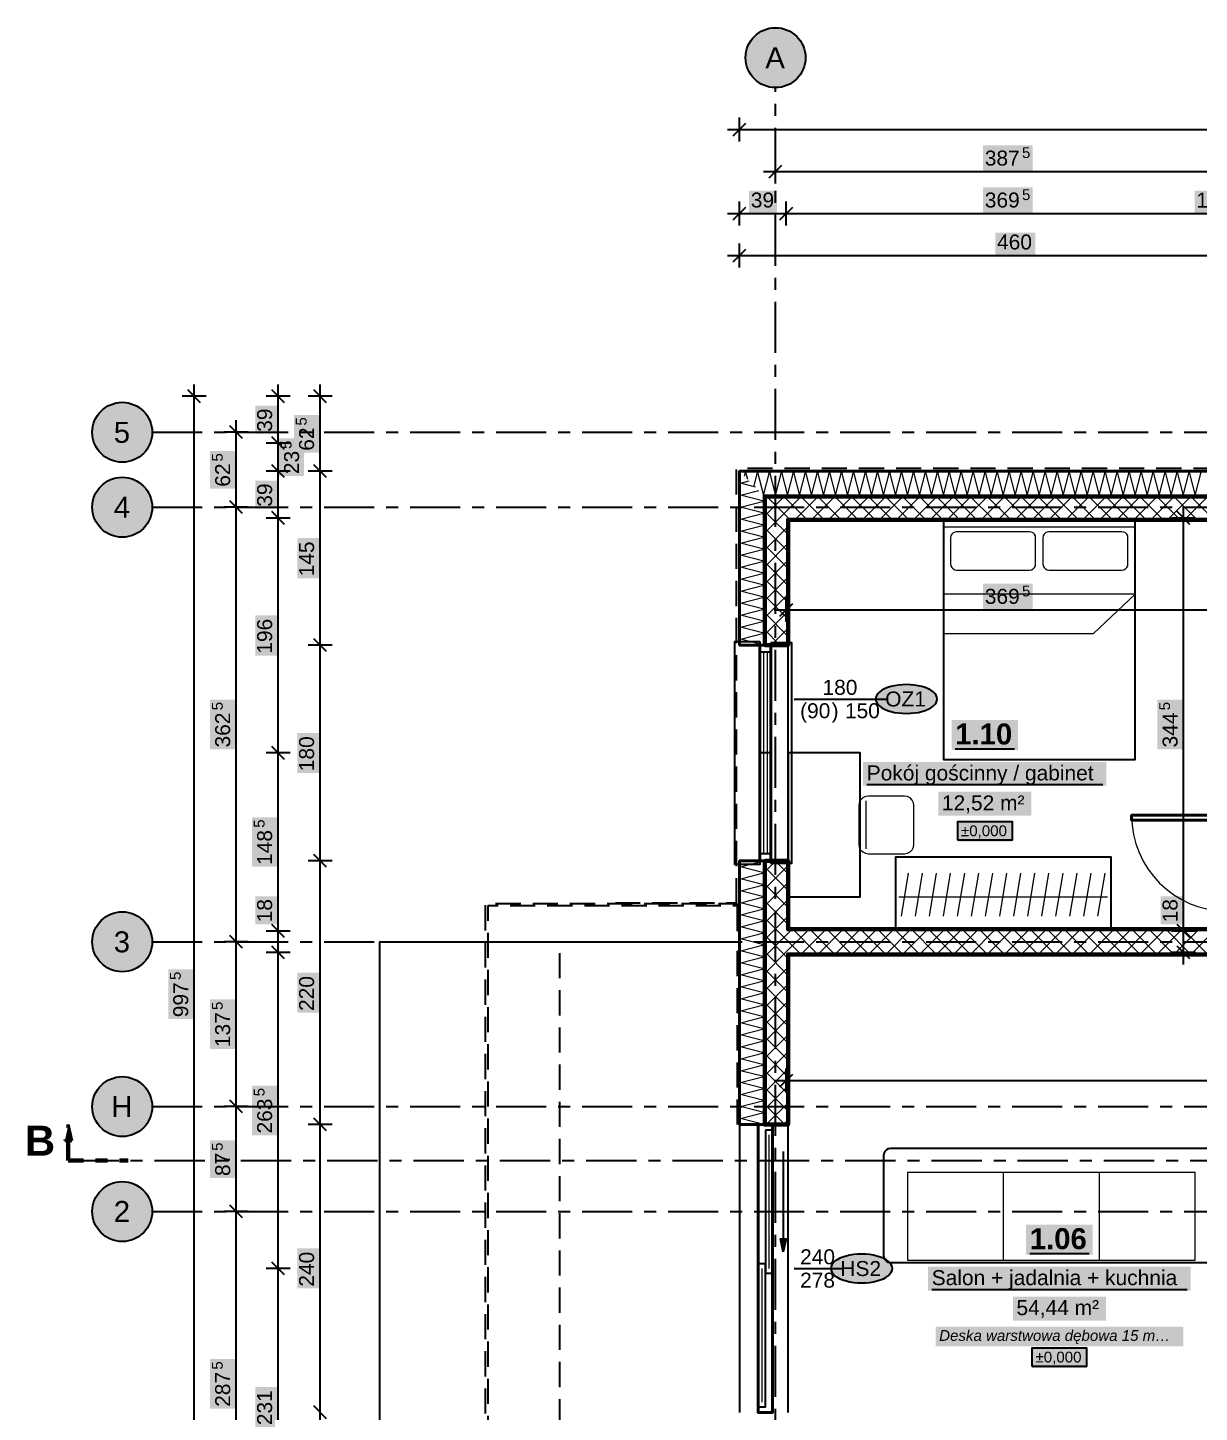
# Model space of a CAD drawing. Header units: metres. Extents: x -6.2 to 22.3, y -6.3 to 13.3.
# Drawn here: x -6.24 to 3.54, y 1.2 to 12.75 of the extents above; entities that cross this region are included whole.
import ezdxf

# ---------------------------------------------------------------- set-up
doc = ezdxf.new("R2010")
doc.units = ezdxf.units.M
for name, pattern in [('KRESKOWA', [5.25, 4.2, -1.05]), ('PUNKTOWA', [10.5, 8.4, -1.05, 0, -1.05]), ('PUNKTOWA_KROTKA', [6.3, 4.2, -1.05, 0, -1.05])]:
    doc.linetypes.add(name, pattern=pattern)
for name, color, linetype, lineweight in [('A-DRZWI', 3, 'Continuous', 35), ('A-KRESKOWANIE', 8, 'Continuous', 18), ('A-MASKA', 7, 'Continuous', 18), ('A-MEBLE', 8, 'Continuous', 18), ('A-NAD-CIECIEM', 8, 'KRESKOWA', 25), ('A-OKNA', 3, 'Continuous', 35), ('A-OPISY', 2, 'Continuous', 25), ('A-OSIE', 1, 'PUNKTOWA', 25), ('A-POMIESZCZENIA', 2, 'Continuous', 25), ('A-PRZEKROJE', 1, 'PUNKTOWA_KROTKA', 50), ('A-SCIANY-IZOL', 4, 'Continuous', 35), ('A-SCIANY-KONSTR', 7, 'Continuous', 50), ('A-WIDOK', 7, 'Continuous', 25), ('A-WYMIARY', 1, 'Continuous', 25)]:
    doc.layers.add(name, color=color, linetype=linetype, lineweight=lineweight)
doc.styles.add('PL_ARIAL', font='arial.ttf')
doc.styles.add('PL_ARIAL_B', font='arialbd.ttf')
doc.styles.add('PL_ARIAL_I', font='ariali.ttf')

msp = doc.modelspace()

# ---------------------------------------------------------------- hatches: boundary and pattern name
at = {"layer": 'A-DRZWI', "true_color": 0x000000}
msp.add_hatch(color=7, dxfattribs=at).paths.add_polyline_path([(0.065, 2.539), (0.042, 2.647), (0.088, 2.647)])
at = {"layer": 'A-MASKA', "true_color": 0xffffff}
for points in [[(1.731, 11.558), (2.144, 11.558), (2.144, 11.768), (1.731, 11.768)], [(-0.221, 11.207), (0.011, 11.207), (0.011, 11.39), (-0.221, 11.39)], [(1.731, 11.207), (2.144, 11.207), (2.144, 11.418), (1.731, 11.418)], [(3.496, 11.207), (3.729, 11.207), (3.729, 11.39), (3.496, 11.39)], [(1.833, 10.857), (2.167, 10.857), (2.167, 11.04), (1.833, 11.04)], [(-4.157, 9.364), (-4.157, 9.596), (-4.34, 9.596), (-4.34, 9.364)], [(-3.807, 9.206), (-3.807, 9.519), (-4.018, 9.519), (-4.018, 9.206)], [(-3.933, 9.011), (-3.933, 9.324), (-4.143, 9.324), (-4.143, 9.011)], [(-4.507, 8.906), (-4.507, 9.219), (-4.718, 9.219), (-4.718, 8.906)], [(-4.157, 8.739), (-4.157, 8.971), (-4.34, 8.971), (-4.34, 8.739)], [(-3.807, 8.158), (-3.807, 8.492), (-3.99, 8.492), (-3.99, 8.158)], [(1.731, 7.901), (2.144, 7.901), (2.144, 8.111), (1.731, 8.111)], [(-4.157, 7.513), (-4.157, 7.847), (-4.34, 7.847), (-4.34, 7.513)], [(-4.507, 6.731), (-4.507, 7.144), (-4.718, 7.144), (-4.718, 6.731)], [(3.396, 6.731), (3.396, 7.144), (3.186, 7.144), (3.186, 6.731)], [(-3.807, 6.533), (-3.807, 6.867), (-3.99, 6.867), (-3.99, 6.533)], [(-4.157, 5.751), (-4.157, 6.164), (-4.368, 6.164), (-4.368, 5.751)], [(-4.157, 5.272), (-4.157, 5.504), (-4.34, 5.504), (-4.34, 5.272)], [(3.396, 5.272), (3.396, 5.504), (3.214, 5.504), (3.214, 5.272)], [(-4.857, 4.481), (-4.857, 4.894), (-5.067, 4.894), (-5.067, 4.481)], [(-3.807, 4.533), (-3.807, 4.867), (-3.99, 4.867), (-3.99, 4.533)], [(-4.507, 4.231), (-4.507, 4.644), (-4.718, 4.644), (-4.718, 4.231)], [(-4.157, 3.511), (-4.157, 3.924), (-4.368, 3.924), (-4.368, 3.511)], [(-4.507, 3.156), (-4.507, 3.469), (-4.718, 3.469), (-4.718, 3.156)], [(-3.807, 2.233), (-3.807, 2.567), (-3.99, 2.567), (-3.99, 2.233)], [(-4.507, 1.231), (-4.507, 1.644), (-4.718, 1.644), (-4.718, 1.231)], [(-4.157, 1.078), (-4.157, 1.412), (-4.34, 1.412), (-4.34, 1.078)]]:
    msp.add_hatch(color=7, dxfattribs=at).paths.add_polyline_path(points)
at = {"layer": 'A-OPISY', "true_color": 0xffffff}
for points in [[(1.348, 7.15), (1.346, 7.166), (1.34, 7.181), (1.329, 7.196), (1.314, 7.21), (1.295, 7.223), (1.273, 7.235), (1.248, 7.245), (1.22, 7.254), (1.19, 7.261), (1.158, 7.266), (1.125, 7.269), (1.092, 7.27), (1.058, 7.269), (1.025, 7.266), (0.993, 7.261), (0.963, 7.254), (0.935, 7.245), (0.91, 7.235), (0.888, 7.223), (0.869, 7.21), (0.855, 7.196), (0.844, 7.181), (0.837, 7.166), (0.835, 7.15), (0.837, 7.134), (0.844, 7.119), (0.855, 7.104), (0.869, 7.09), (0.888, 7.077), (0.91, 7.065), (0.935, 7.055), (0.963, 7.046), (0.993, 7.039), (1.025, 7.034), (1.058, 7.031), (1.092, 7.03), (1.125, 7.031), (1.158, 7.034), (1.19, 7.039), (1.22, 7.046), (1.248, 7.055), (1.273, 7.065), (1.295, 7.077), (1.314, 7.09), (1.329, 7.104), (1.34, 7.119), (1.346, 7.134)], [(0.975, 2.4), (0.973, 2.416), (0.966, 2.431), (0.955, 2.446), (0.94, 2.46), (0.922, 2.473), (0.9, 2.485), (0.874, 2.495), (0.846, 2.504), (0.816, 2.511), (0.785, 2.516), (0.752, 2.519), (0.718, 2.52), (0.685, 2.519), (0.652, 2.516), (0.62, 2.511), (0.59, 2.504), (0.562, 2.495), (0.537, 2.485), (0.514, 2.473), (0.496, 2.46), (0.481, 2.446), (0.47, 2.431), (0.464, 2.416), (0.461, 2.4), (0.464, 2.384), (0.47, 2.369), (0.481, 2.354), (0.496, 2.34), (0.514, 2.327), (0.537, 2.315), (0.562, 2.305), (0.59, 2.296), (0.62, 2.289), (0.652, 2.284), (0.685, 2.281), (0.718, 2.28), (0.752, 2.281), (0.785, 2.284), (0.816, 2.289), (0.846, 2.296), (0.874, 2.305), (0.9, 2.315), (0.922, 2.327), (0.94, 2.34), (0.955, 2.354), (0.966, 2.369), (0.973, 2.384)]]:
    msp.add_hatch(color=7, dxfattribs=at).paths.add_polyline_path(points)
at = {"layer": 'A-OSIE', "true_color": 0xffffff}
for points in [[(0.25, 12.5), (0.248, 12.533), (0.241, 12.565), (0.231, 12.596), (0.217, 12.625), (0.198, 12.652), (0.177, 12.677), (0.152, 12.698), (0.125, 12.717), (0.096, 12.731), (0.065, 12.741), (0.033, 12.748), (0, 12.75), (-0.033, 12.748), (-0.065, 12.741), (-0.096, 12.731), (-0.125, 12.717), (-0.152, 12.698), (-0.177, 12.677), (-0.198, 12.652), (-0.217, 12.625), (-0.231, 12.596), (-0.241, 12.565), (-0.248, 12.533), (-0.25, 12.5), (-0.248, 12.467), (-0.241, 12.435), (-0.231, 12.404), (-0.217, 12.375), (-0.198, 12.348), (-0.177, 12.323), (-0.152, 12.302), (-0.125, 12.283), (-0.096, 12.269), (-0.065, 12.259), (-0.033, 12.252), (0, 12.25), (0.033, 12.252), (0.065, 12.259), (0.096, 12.269), (0.125, 12.283), (0.152, 12.302), (0.177, 12.323), (0.198, 12.348), (0.217, 12.375), (0.231, 12.404), (0.241, 12.435), (0.248, 12.467)], [(-5.2, 9.375), (-5.202, 9.408), (-5.209, 9.44), (-5.219, 9.471), (-5.233, 9.5), (-5.252, 9.527), (-5.273, 9.552), (-5.298, 9.573), (-5.325, 9.592), (-5.354, 9.606), (-5.385, 9.616), (-5.417, 9.623), (-5.45, 9.625), (-5.483, 9.623), (-5.515, 9.616), (-5.546, 9.606), (-5.575, 9.592), (-5.602, 9.573), (-5.627, 9.552), (-5.648, 9.527), (-5.667, 9.5), (-5.681, 9.471), (-5.691, 9.44), (-5.698, 9.408), (-5.7, 9.375), (-5.698, 9.342), (-5.691, 9.31), (-5.681, 9.279), (-5.667, 9.25), (-5.648, 9.223), (-5.627, 9.198), (-5.602, 9.177), (-5.575, 9.158), (-5.546, 9.144), (-5.515, 9.134), (-5.483, 9.127), (-5.45, 9.125), (-5.417, 9.127), (-5.385, 9.134), (-5.354, 9.144), (-5.325, 9.158), (-5.298, 9.177), (-5.273, 9.198), (-5.252, 9.223), (-5.233, 9.25), (-5.219, 9.279), (-5.209, 9.31), (-5.202, 9.342)], [(-5.2, 8.75), (-5.202, 8.783), (-5.209, 8.815), (-5.219, 8.846), (-5.233, 8.875), (-5.252, 8.902), (-5.273, 8.927), (-5.298, 8.948), (-5.325, 8.967), (-5.354, 8.981), (-5.385, 8.991), (-5.417, 8.998), (-5.45, 9), (-5.483, 8.998), (-5.515, 8.991), (-5.546, 8.981), (-5.575, 8.967), (-5.602, 8.948), (-5.627, 8.927), (-5.648, 8.902), (-5.667, 8.875), (-5.681, 8.846), (-5.691, 8.815), (-5.698, 8.783), (-5.7, 8.75), (-5.698, 8.717), (-5.691, 8.685), (-5.681, 8.654), (-5.667, 8.625), (-5.648, 8.598), (-5.627, 8.573), (-5.602, 8.552), (-5.575, 8.533), (-5.546, 8.519), (-5.515, 8.509), (-5.483, 8.502), (-5.45, 8.5), (-5.417, 8.502), (-5.385, 8.509), (-5.354, 8.519), (-5.325, 8.533), (-5.298, 8.552), (-5.273, 8.573), (-5.252, 8.598), (-5.233, 8.625), (-5.219, 8.654), (-5.209, 8.685), (-5.202, 8.717)], [(-5.2, 5.125), (-5.202, 5.158), (-5.209, 5.19), (-5.219, 5.221), (-5.233, 5.25), (-5.252, 5.277), (-5.273, 5.302), (-5.298, 5.323), (-5.325, 5.342), (-5.354, 5.356), (-5.385, 5.366), (-5.417, 5.373), (-5.45, 5.375), (-5.483, 5.373), (-5.515, 5.366), (-5.546, 5.356), (-5.575, 5.342), (-5.602, 5.323), (-5.627, 5.302), (-5.648, 5.277), (-5.667, 5.25), (-5.681, 5.221), (-5.691, 5.19), (-5.698, 5.158), (-5.7, 5.125), (-5.698, 5.092), (-5.691, 5.06), (-5.681, 5.029), (-5.667, 5), (-5.648, 4.973), (-5.627, 4.948), (-5.602, 4.927), (-5.575, 4.908), (-5.546, 4.894), (-5.515, 4.884), (-5.483, 4.877), (-5.45, 4.875), (-5.417, 4.877), (-5.385, 4.884), (-5.354, 4.894), (-5.325, 4.908), (-5.298, 4.927), (-5.273, 4.948), (-5.252, 4.973), (-5.233, 5), (-5.219, 5.029), (-5.209, 5.06), (-5.202, 5.092)], [(-5.2, 3.75), (-5.202, 3.783), (-5.209, 3.815), (-5.219, 3.846), (-5.233, 3.875), (-5.252, 3.902), (-5.273, 3.927), (-5.298, 3.948), (-5.325, 3.967), (-5.354, 3.981), (-5.385, 3.991), (-5.417, 3.998), (-5.45, 4), (-5.483, 3.998), (-5.515, 3.991), (-5.546, 3.981), (-5.575, 3.967), (-5.602, 3.948), (-5.627, 3.927), (-5.648, 3.902), (-5.667, 3.875), (-5.681, 3.846), (-5.691, 3.815), (-5.698, 3.783), (-5.7, 3.75), (-5.698, 3.717), (-5.691, 3.685), (-5.681, 3.654), (-5.667, 3.625), (-5.648, 3.598), (-5.627, 3.573), (-5.602, 3.552), (-5.575, 3.533), (-5.546, 3.519), (-5.515, 3.509), (-5.483, 3.502), (-5.45, 3.5), (-5.417, 3.502), (-5.385, 3.509), (-5.354, 3.519), (-5.325, 3.533), (-5.298, 3.552), (-5.273, 3.573), (-5.252, 3.598), (-5.233, 3.625), (-5.219, 3.654), (-5.209, 3.685), (-5.202, 3.717)], [(-5.2, 2.875), (-5.202, 2.908), (-5.209, 2.94), (-5.219, 2.971), (-5.233, 3), (-5.252, 3.027), (-5.273, 3.052), (-5.298, 3.073), (-5.325, 3.092), (-5.354, 3.106), (-5.385, 3.116), (-5.417, 3.123), (-5.45, 3.125), (-5.483, 3.123), (-5.515, 3.116), (-5.546, 3.106), (-5.575, 3.092), (-5.602, 3.073), (-5.627, 3.052), (-5.648, 3.027), (-5.667, 3), (-5.681, 2.971), (-5.691, 2.94), (-5.698, 2.908), (-5.7, 2.875), (-5.698, 2.842), (-5.691, 2.81), (-5.681, 2.779), (-5.667, 2.75), (-5.648, 2.723), (-5.627, 2.698), (-5.602, 2.677), (-5.575, 2.658), (-5.546, 2.644), (-5.515, 2.634), (-5.483, 2.627), (-5.45, 2.625), (-5.417, 2.627), (-5.385, 2.634), (-5.354, 2.644), (-5.325, 2.658), (-5.298, 2.677), (-5.273, 2.698), (-5.252, 2.723), (-5.233, 2.75), (-5.219, 2.779), (-5.209, 2.81), (-5.202, 2.842)]]:
    msp.add_hatch(color=7, dxfattribs=at).paths.add_polyline_path(points)
at = {"layer": 'A-POMIESZCZENIA', "true_color": 0xffffff}
for points in [[(1.469, 6.726), (2.024, 6.726), (2.024, 6.976), (1.469, 6.976)], [(0.731, 6.426), (2.761, 6.426), (2.761, 6.626), (0.731, 6.626)], [(1.358, 6.176), (2.135, 6.176), (2.135, 6.376), (1.358, 6.376)], [(1.517, 5.961), (1.976, 5.961), (1.976, 6.126), (1.517, 6.126)], [(2.091, 2.516), (2.646, 2.516), (2.646, 2.766), (2.091, 2.766)], [(1.273, 2.216), (3.464, 2.216), (3.464, 2.416), (1.273, 2.416)], [(1.98, 1.966), (2.757, 1.966), (2.757, 2.166), (1.98, 2.166)], [(1.335, 1.751), (3.402, 1.751), (3.402, 1.916), (1.335, 1.916)], [(2.139, 1.571), (2.598, 1.571), (2.598, 1.736), (2.139, 1.736)]]:
    msp.add_hatch(color=7, dxfattribs=at).paths.add_polyline_path(points)
at = {"layer": 'A-PRZEKROJE', "true_color": 0x000000}
msp.add_hatch(color=7, dxfattribs=at).paths.add_polyline_path([(-5.9, 3.601), (-5.871, 3.464), (-5.929, 3.464)])

# ---------------------------------------------------------------- linework, layer by layer
at = {"layer": 'A-DRZWI', "lineweight": 50, "ltscale": 0.05}
for points in [[(3.77, 6.18), (2.97, 6.18), (2.97, 6.14), (3.77, 6.14)], [(-0.025, 3.6), (-0.025, 1.2), (-0.145, 1.2), (-0.145, 3.6)]]:
    msp.add_lwpolyline(points, close=True, dxfattribs=at)
at = {"layer": 'A-DRZWI', "lineweight": 35, "ltscale": 0.05}
for points in [[(-0.085, 3.555), (-0.085, 2.36), (-0.025, 2.36), (-0.025, 3.555)], [(0.065, 2.539), (0.042, 2.647), (0.088, 2.647)], [(-0.145, 2.44), (-0.145, 1.245), (-0.085, 1.245), (-0.085, 2.44)]]:
    msp.add_lwpolyline(points, close=True, dxfattribs=at)
at = {"layer": 'A-DRZWI', "lineweight": 25, "ltscale": 0.05}
for points in [[(-0.055, 3.515), (-0.055, 2.4)], [(-0.115, 2.4), (-0.115, 1.285)]]:
    msp.add_lwpolyline(points, dxfattribs=at)
at = {"layer": 'A-DRZWI', "lineweight": 35, "ltscale": 0.05}
msp.add_lwpolyline([(0.065, 3.376), (0.065, 2.539)], dxfattribs=at)
at = {"layer": 'A-DRZWI', "lineweight": 25, "ltscale": 0.05}
msp.add_arc((3.77, 6.18), 0.8, -180, -90, dxfattribs=at)
at = {"layer": 'A-KRESKOWANIE', "lineweight": 25, "ltscale": 0.05}
for points in [[(-0.259, 9.009), (-0.25, 9.043), (-0.235, 8.985)], [(-0.179, 8.929), (-0.15, 9.043), (-0.101, 8.851)], [(-0.099, 8.849), (-0.05, 9.043), (0, 8.848), (0.05, 9.043), (0.1, 8.848), (0.15, 9.043), (0.2, 8.848), (0.25, 9.043), (0.3, 8.848), (0.35, 9.043), (0.4, 8.848), (0.45, 9.043), (0.5, 8.848), (0.55, 9.043), (0.6, 8.848), (0.65, 9.043), (0.7, 8.848), (0.75, 9.043), (0.8, 8.848), (0.85, 9.043), (0.9, 8.848), (0.95, 9.043), (1, 8.848), (1.05, 9.043), (1.1, 8.848), (1.15, 9.043), (1.2, 8.848), (1.25, 9.043), (1.3, 8.848), (1.35, 9.043), (1.4, 8.848), (1.45, 9.043), (1.5, 8.848), (1.55, 9.043), (1.6, 8.848), (1.65, 9.043), (1.7, 8.848), (1.75, 9.043), (1.8, 8.848), (1.85, 9.043), (1.9, 8.848), (1.95, 9.043), (2, 8.848), (2.05, 9.043), (2.1, 8.848), (2.15, 9.043), (2.2, 8.848), (2.25, 9.043), (2.3, 8.848), (2.35, 9.043), (2.4, 8.848), (2.45, 9.043), (2.5, 8.848), (2.55, 9.043), (2.6, 8.848), (2.65, 9.043), (2.7, 8.848), (2.75, 9.043), (2.8, 8.848), (2.85, 9.043), (2.9, 8.848), (2.95, 9.043), (3, 8.848), (3.05, 9.043), (3.1, 8.848), (3.15, 9.043), (3.2, 8.848), (3.25, 9.043), (3.3, 8.848), (3.35, 9.043), (3.4, 8.848), (3.45, 9.043), (3.5, 8.848), (3.55, 9.043)], [(-0.168, 8.918), (-0.292, 8.95), (-0.219, 8.969)], [(-0.098, 7.6), (-0.292, 7.65), (-0.098, 7.7), (-0.292, 7.75), (-0.098, 7.8), (-0.292, 7.85), (-0.098, 7.9), (-0.292, 7.95), (-0.098, 8), (-0.292, 8.05), (-0.098, 8.1), (-0.292, 8.15), (-0.098, 8.2), (-0.292, 8.25), (-0.098, 8.3), (-0.292, 8.35), (-0.098, 8.4), (-0.292, 8.45), (-0.098, 8.5), (-0.292, 8.55), (-0.098, 8.6), (-0.292, 8.65), (-0.098, 8.7), (-0.292, 8.75), (-0.098, 8.8), (-0.292, 8.85), (-0.139, 8.889)], [(-0.09, 8.678), (0.072, 8.84)], [(-0.09, 8.82), (-0.07, 8.84)], [(0.123, 8.645), (-0.072, 8.84)], [(0.033, 8.66), (0.213, 8.84)], [(0.265, 8.645), (0.07, 8.84)], [(0.16, 8.645), (0.355, 8.84)], [(0.406, 8.645), (0.211, 8.84)], [(0.301, 8.645), (0.496, 8.84)], [(0.547, 8.645), (0.352, 8.84)], [(0.443, 8.645), (0.638, 8.84)], [(0.689, 8.645), (0.494, 8.84)], [(0.584, 8.645), (0.779, 8.84)], [(0.83, 8.645), (0.635, 8.84)], [(0.725, 8.645), (0.92, 8.84)], [(0.972, 8.645), (0.777, 8.84)], [(0.867, 8.645), (1.062, 8.84)], [(1.113, 8.645), (0.918, 8.84)], [(1.008, 8.645), (1.203, 8.84)], [(1.254, 8.645), (1.059, 8.84)], [(1.15, 8.645), (1.345, 8.84)], [(1.396, 8.645), (1.201, 8.84)], [(1.291, 8.645), (1.486, 8.84)], [(1.537, 8.645), (1.342, 8.84)], [(1.433, 8.645), (1.628, 8.84)], [(1.679, 8.645), (1.484, 8.84)], [(1.574, 8.645), (1.769, 8.84)], [(1.82, 8.645), (1.625, 8.84)], [(1.715, 8.645), (1.91, 8.84)], [(1.962, 8.645), (1.767, 8.84)], [(1.857, 8.645), (2.052, 8.84)], [(2.103, 8.645), (1.908, 8.84)], [(1.998, 8.645), (2.193, 8.84)], [(2.244, 8.645), (2.049, 8.84)], [(2.14, 8.645), (2.335, 8.84)], [(2.386, 8.645), (2.191, 8.84)], [(2.281, 8.645), (2.476, 8.84)], [(2.527, 8.645), (2.332, 8.84)], [(2.422, 8.645), (2.617, 8.84)], [(2.669, 8.645), (2.474, 8.84)], [(2.564, 8.645), (2.759, 8.84)], [(2.81, 8.645), (2.615, 8.84)], [(2.705, 8.645), (2.9, 8.84)], [(2.952, 8.645), (2.757, 8.84)], [(2.847, 8.645), (3.042, 8.84)], [(3.093, 8.645), (2.898, 8.84)], [(2.988, 8.645), (3.183, 8.84)], [(3.234, 8.645), (3.039, 8.84)], [(3.13, 8.645), (3.325, 8.84)], [(3.376, 8.645), (3.181, 8.84)], [(3.271, 8.645), (3.466, 8.84)], [(3.517, 8.645), (3.322, 8.84)], [(3.412, 8.645), (3.607, 8.84)], [(3.659, 8.645), (3.464, 8.84)], [(-0.033, 8.66), (-0.09, 8.717)], [(-0.09, 8.537), (0.033, 8.66)], [(-0.09, 8.395), (0.105, 8.59)], [(0.105, 8.38), (-0.09, 8.575)], [(0.105, 8.522), (-0.033, 8.66)], [(-0.09, 8.254), (0.105, 8.449)], [(0.105, 8.239), (-0.09, 8.434)], [(-0.09, 8.112), (0.105, 8.307)], [(0.105, 8.097), (-0.09, 8.292)], [(-0.09, 7.971), (0.105, 8.166)], [(0.105, 7.956), (-0.09, 8.151)], [(-0.09, 7.83), (0.105, 8.025)], [(0.105, 7.815), (-0.09, 8.01)], [(-0.09, 7.688), (0.105, 7.883)], [(0.105, 7.673), (-0.09, 7.868)], [(-0.037, 7.6), (0.105, 7.742)], [(0.037, 7.6), (-0.09, 7.727)], [(0.105, 7.6), (0.105, 7.6)], [(-0.098, 3.6), (-0.292, 3.65), (-0.098, 3.7), (-0.292, 3.75), (-0.098, 3.8), (-0.292, 3.85), (-0.098, 3.9), (-0.292, 3.95), (-0.098, 4), (-0.292, 4.05), (-0.098, 4.1), (-0.292, 4.15), (-0.098, 4.2), (-0.292, 4.25), (-0.098, 4.3), (-0.292, 4.35), (-0.098, 4.4), (-0.292, 4.45), (-0.098, 4.5), (-0.292, 4.55), (-0.098, 4.6), (-0.292, 4.65), (-0.098, 4.7), (-0.292, 4.75), (-0.098, 4.8), (-0.292, 4.85), (-0.098, 4.9), (-0.292, 4.95), (-0.098, 5), (-0.292, 5.05), (-0.098, 5.1), (-0.292, 5.15), (-0.098, 5.2), (-0.292, 5.25), (-0.098, 5.3), (-0.292, 5.35), (-0.098, 5.4), (-0.292, 5.45), (-0.098, 5.5), (-0.292, 5.55), (-0.098, 5.6), (-0.292, 5.65), (-0.098, 5.7), (-0.292, 5.75), (-0.098, 5.8), (-0.098, 5.8)], [(-0.09, 5.708), (0.002, 5.8)], [(0.105, 5.693), (-0.002, 5.8)], [(-0.09, 5.567), (0.105, 5.762)], [(0.105, 5.552), (-0.09, 5.747)], [(-0.09, 5.425), (0.105, 5.62)], [(0.105, 5.41), (-0.09, 5.605)], [(-0.09, 5.284), (0.105, 5.479)], [(0.105, 5.269), (-0.09, 5.464)], [(-0.09, 5.143), (0.105, 5.338)], [(0.09, 5.143), (-0.09, 5.323)], [(0.09, 5.04), (0.28, 5.23)], [(0.09, 5.181), (0.139, 5.23)], [(0.354, 5.02), (0.144, 5.23)], [(0.212, 5.02), (0.422, 5.23)], [(0.495, 5.02), (0.285, 5.23)], [(0.353, 5.02), (0.563, 5.23)], [(0.637, 5.02), (0.427, 5.23)], [(0.495, 5.02), (0.705, 5.23)], [(0.778, 5.02), (0.568, 5.23)], [(0.636, 5.02), (0.846, 5.23)], [(0.92, 5.02), (0.71, 5.23)], [(0.777, 5.02), (0.987, 5.23)], [(1.061, 5.02), (0.851, 5.23)], [(0.919, 5.02), (1.129, 5.23)], [(1.203, 5.02), (0.993, 5.23)], [(1.06, 5.02), (1.27, 5.23)], [(1.344, 5.02), (1.134, 5.23)], [(1.202, 5.02), (1.412, 5.23)], [(1.485, 5.02), (1.275, 5.23)], [(1.343, 5.02), (1.553, 5.23)], [(1.627, 5.02), (1.417, 5.23)], [(1.484, 5.02), (1.694, 5.23)], [(1.768, 5.02), (1.558, 5.23)], [(1.626, 5.02), (1.836, 5.23)], [(1.91, 5.02), (1.7, 5.23)], [(1.767, 5.02), (1.977, 5.23)], [(2.051, 5.02), (1.841, 5.23)], [(1.909, 5.02), (2.119, 5.23)], [(2.192, 5.02), (1.982, 5.23)], [(2.05, 5.02), (2.26, 5.23)], [(2.334, 5.02), (2.124, 5.23)], [(2.192, 5.02), (2.402, 5.23)], [(2.475, 5.02), (2.265, 5.23)], [(2.333, 5.02), (2.543, 5.23)], [(2.617, 5.02), (2.407, 5.23)], [(2.474, 5.02), (2.684, 5.23)], [(2.758, 5.02), (2.548, 5.23)], [(2.616, 5.02), (2.826, 5.23)], [(2.9, 5.02), (2.69, 5.23)], [(2.757, 5.02), (2.967, 5.23)], [(3.041, 5.02), (2.831, 5.23)], [(2.899, 5.02), (3.109, 5.23)], [(3.182, 5.02), (2.972, 5.23)], [(3.04, 5.02), (3.25, 5.23)], [(3.324, 5.02), (3.114, 5.23)], [(3.182, 5.02), (3.392, 5.23)], [(3.465, 5.02), (3.255, 5.23)], [(3.323, 5.02), (3.533, 5.23)], [(3.607, 5.02), (3.397, 5.23)], [(3.464, 5.02), (3.674, 5.23)], [(-0.09, 5.001), (0.09, 5.181)], [(0.105, 4.986), (-0.09, 5.181)], [(0.213, 5.02), (0.09, 5.143)], [(-0.09, 4.86), (0.09, 5.04)], [(0.105, 4.845), (-0.09, 5.04)], [(-0.09, 4.718), (0.105, 4.913)], [(0.105, 4.703), (-0.09, 4.898)], [(-0.09, 4.577), (0.105, 4.772)], [(0.105, 4.562), (-0.09, 4.757)], [(-0.09, 4.435), (0.105, 4.63)], [(0.105, 4.42), (-0.09, 4.615)], [(-0.09, 4.294), (0.105, 4.489)], [(0.105, 4.279), (-0.09, 4.474)], [(-0.09, 4.153), (0.105, 4.348)], [(0.105, 4.138), (-0.09, 4.333)], [(-0.09, 4.011), (0.105, 4.206)], [(0.105, 3.996), (-0.09, 4.191)], [(-0.09, 3.87), (0.105, 4.065)], [(0.105, 3.855), (-0.09, 4.05)], [(-0.09, 3.728), (0.105, 3.923)], [(0.105, 3.713), (-0.09, 3.908)], [(0.077, 3.6), (-0.09, 3.767)], [(-0.077, 3.6), (0.105, 3.782)], [(-0.064, 3.6), (-0.09, 3.626)], [(0.064, 3.6), (0.105, 3.641)]]:
    msp.add_lwpolyline(points, dxfattribs=at)
at = {"layer": 'A-MEBLE', "lineweight": 35, "ltscale": 0.05}
for points in [[(3, 8.645), (1.4, 8.645), (1.4, 6.645), (3, 6.645)], [(0.105, 6.7), (0.105, 5.5), (0.705, 5.5), (0.705, 6.7)], [(1, 5.23), (2.8, 5.23), (2.8, 5.83), (1, 5.83)], [(0.96, 3.4), (0.941, 3.397), (0.925, 3.389), (0.911, 3.375), (0.903, 3.359), (0.9, 3.34), (0.9, 2.51), (0.903, 2.491), (0.911, 2.475), (0.925, 2.461), (0.941, 2.453), (0.96, 2.45), (3.64, 2.45), (3.659, 2.453), (3.675, 2.461), (3.689, 2.475), (3.697, 2.491), (3.7, 2.51), (3.7, 3.34), (3.697, 3.359), (3.689, 3.375), (3.675, 3.389), (3.659, 3.397), (3.64, 3.4)]]:
    msp.add_lwpolyline(points, close=True, dxfattribs=at)
at = {"layer": 'A-MEBLE', "lineweight": 25, "ltscale": 0.05}
for points in [[(3, 8.585), (1.4, 8.585)], [(3, 8.025), (1.4, 8.025)], [(3, 8.025), (2.65, 7.695), (1.4, 7.695)], [(0.755, 5.9), (0.755, 6.3)], [(1.05, 5.338), (1.11, 5.698)], [(1.167, 5.338), (1.227, 5.698)], [(1.284, 5.338), (1.344, 5.698)], [(1.401, 5.338), (1.461, 5.698)], [(1.519, 5.338), (1.579, 5.698)], [(1.636, 5.338), (1.696, 5.698)], [(1.753, 5.338), (1.813, 5.698)], [(1.87, 5.338), (1.93, 5.698)], [(1.987, 5.338), (2.047, 5.698)], [(2.104, 5.338), (2.164, 5.698)], [(2.221, 5.338), (2.281, 5.698)], [(2.339, 5.338), (2.399, 5.698)], [(2.456, 5.338), (2.516, 5.698)], [(2.573, 5.338), (2.633, 5.698)], [(2.69, 5.338), (2.75, 5.698)], [(1.03, 5.5), (2.77, 5.5)], [(1.9, 3.2), (1.9, 2.47)], [(2.7, 3.2), (2.7, 2.47)]]:
    msp.add_lwpolyline(points, dxfattribs=at)
for points in [[(1.51, 8.545), (1.495, 8.543), (1.481, 8.535), (1.47, 8.524), (1.462, 8.51), (1.46, 8.495), (1.46, 8.275), (1.462, 8.26), (1.47, 8.246), (1.481, 8.235), (1.495, 8.227), (1.51, 8.225), (2.12, 8.225), (2.135, 8.227), (2.149, 8.235), (2.16, 8.246), (2.168, 8.26), (2.17, 8.275), (2.17, 8.495), (2.168, 8.51), (2.16, 8.524), (2.149, 8.535), (2.135, 8.543), (2.12, 8.545)], [(2.28, 8.545), (2.265, 8.543), (2.251, 8.535), (2.24, 8.524), (2.232, 8.51), (2.23, 8.495), (2.23, 8.275), (2.232, 8.26), (2.24, 8.246), (2.251, 8.235), (2.265, 8.227), (2.28, 8.225), (2.89, 8.225), (2.905, 8.227), (2.919, 8.235), (2.93, 8.246), (2.938, 8.26), (2.94, 8.275), (2.94, 8.495), (2.938, 8.51), (2.93, 8.524), (2.919, 8.535), (2.905, 8.543), (2.89, 8.545)], [(1.155, 6.26), (1.151, 6.285), (1.14, 6.307), (1.122, 6.325), (1.1, 6.336), (1.075, 6.34), (0.775, 6.34), (0.75, 6.336), (0.728, 6.325), (0.71, 6.307), (0.699, 6.285), (0.695, 6.26), (0.695, 5.94), (0.699, 5.915), (0.71, 5.893), (0.728, 5.875), (0.75, 5.864), (0.775, 5.86), (1.075, 5.86), (1.1, 5.864), (1.122, 5.875), (1.14, 5.893), (1.151, 5.915), (1.155, 5.94)], [(3.5, 3.2), (1.1, 3.2), (1.1, 2.47), (3.5, 2.47)]]:
    msp.add_lwpolyline(points, close=True, dxfattribs=at)
at = {"layer": 'A-NAD-CIECIEM', "linetype": 'KRESKOWA', "lineweight": 35, "ltscale": 0.05, "flags": 128}
for points in [[(-0.325, 5.446), (-0.325, 9.075), (3.81, 9.075), (3.81, 9.05)], [(-0.3, -1.3), (-0.3, -1.32), (-2.42, -1.32), (-2.42, 5.445), (-0.32, 5.445), (-0.32, 5.425), (-2.4, 5.425), (-2.4, -1.3), (-1.8, -1.3)], [(-1.335, 5.446), (-1.335, 5.45), (-0.326, 5.45)], [(-0.32, 5.425), (-0.32, 5.125)], [(13.251, -0.32), (13.8, -0.32), (13.8, -1.3), (-1.8, -1.3), (-1.8, 5.125), (-0.32, 5.125), (-0.32, 3.6)]]:
    msp.add_lwpolyline(points, dxfattribs=at)
at = {"layer": 'A-OKNA', "lineweight": 35, "ltscale": 0.05}
for points in [[(-0.13, 7.63), (-0.13, 5.77), (-0.34, 5.77), (-0.34, 7.63)], [(-0.04, 7.62), (-0.04, 5.78), (0.135, 5.78), (0.135, 7.62)]]:
    msp.add_lwpolyline(points, close=True, dxfattribs=at)
at = {"layer": 'A-OKNA', "lineweight": 50, "ltscale": 0.05}
msp.add_lwpolyline([(-0.04, 7.6), (-0.04, 5.8), (-0.13, 5.8), (-0.13, 7.6)], close=True, dxfattribs=at)
at = {"layer": 'A-OKNA', "lineweight": 35, "ltscale": 0.05}
for points in [[(-0.04, 7.54), (-0.13, 7.54)], [(-0.04, 6.7), (-0.13, 6.7)], [(-0.04, 5.86), (-0.13, 5.86)]]:
    msp.add_lwpolyline(points, dxfattribs=at)
at = {"layer": 'A-OKNA', "lineweight": 25, "ltscale": 0.05}
for points in [[(-0.101, 7.54), (-0.101, 5.86)], [(-0.069, 7.54), (-0.069, 5.86)]]:
    msp.add_lwpolyline(points, dxfattribs=at)
at = {"layer": 'A-OPISY', "lineweight": 35, "ltscale": 0.05}
for points in [[(1.348, 7.15), (1.346, 7.166), (1.34, 7.181), (1.329, 7.196), (1.314, 7.21), (1.295, 7.223), (1.273, 7.235), (1.248, 7.245), (1.22, 7.254), (1.19, 7.261), (1.158, 7.266), (1.125, 7.269), (1.092, 7.27), (1.058, 7.269), (1.025, 7.266), (0.993, 7.261), (0.963, 7.254), (0.935, 7.245), (0.91, 7.235), (0.888, 7.223), (0.869, 7.21), (0.855, 7.196), (0.844, 7.181), (0.837, 7.166), (0.835, 7.15), (0.837, 7.134), (0.844, 7.119), (0.855, 7.104), (0.869, 7.09), (0.888, 7.077), (0.91, 7.065), (0.935, 7.055), (0.963, 7.046), (0.993, 7.039), (1.025, 7.034), (1.058, 7.031), (1.092, 7.03), (1.125, 7.031), (1.158, 7.034), (1.19, 7.039), (1.22, 7.046), (1.248, 7.055), (1.273, 7.065), (1.295, 7.077), (1.314, 7.09), (1.329, 7.104), (1.34, 7.119), (1.346, 7.134)], [(0.975, 2.4), (0.973, 2.416), (0.966, 2.431), (0.955, 2.446), (0.94, 2.46), (0.922, 2.473), (0.9, 2.485), (0.874, 2.495), (0.846, 2.504), (0.816, 2.511), (0.785, 2.516), (0.752, 2.519), (0.718, 2.52), (0.685, 2.519), (0.652, 2.516), (0.62, 2.511), (0.59, 2.504), (0.562, 2.495), (0.537, 2.485), (0.514, 2.473), (0.496, 2.46), (0.481, 2.446), (0.47, 2.431), (0.464, 2.416), (0.461, 2.4), (0.464, 2.384), (0.47, 2.369), (0.481, 2.354), (0.496, 2.34), (0.514, 2.327), (0.537, 2.315), (0.562, 2.305), (0.59, 2.296), (0.62, 2.289), (0.652, 2.284), (0.685, 2.281), (0.718, 2.28), (0.752, 2.281), (0.785, 2.284), (0.816, 2.289), (0.846, 2.296), (0.874, 2.305), (0.9, 2.315), (0.922, 2.327), (0.94, 2.34), (0.955, 2.354), (0.966, 2.369), (0.973, 2.384)]]:
    msp.add_lwpolyline(points, close=True, dxfattribs=at)
at = {"layer": 'A-OSIE', "linetype": 'PUNKTOWA', "lineweight": 35, "ltscale": 0.050668, "flags": 128}
msp.add_lwpolyline([(0, -5.2), (0, 12.25)], dxfattribs=at)
at = {"layer": 'A-OSIE', "linetype": 'PUNKTOWA', "lineweight": 35, "ltscale": 0.049691, "flags": 128}
for points in [[(-5.2, 9.375), (21.305, 9.375)], [(-5.2, 8.75), (21.305, 8.75)], [(-5.2, 5.125), (21.305, 5.125)], [(-5.2, 3.75), (21.305, 3.75)], [(-5.2, 2.875), (21.305, 2.875)]]:
    msp.add_lwpolyline(points, dxfattribs=at)
at = {"layer": 'A-OSIE', "linetype": 'Continuous', "lineweight": 35, "ltscale": 0.05}
for centre in [(0, 12.5), (-5.45, 9.375), (-5.45, 8.75), (-5.45, 5.125), (-5.45, 3.75), (-5.45, 2.875)]:
    msp.add_circle(centre, 0.25, dxfattribs=at)
at = {"layer": 'A-POMIESZCZENIA', "lineweight": 35, "ltscale": 0.05}
for points in [[(1.499, 6.736), (1.994, 6.736)], [(0.761, 6.436), (2.731, 6.436)], [(2.121, 2.526), (2.616, 2.526)], [(1.303, 2.226), (3.434, 2.226)]]:
    msp.add_lwpolyline(points, dxfattribs=at)
for points in [[(1.517, 5.976), (1.976, 5.976), (1.976, 6.126), (1.517, 6.126)], [(2.139, 1.586), (2.598, 1.586), (2.598, 1.736), (2.139, 1.736)]]:
    msp.add_lwpolyline(points, close=True, dxfattribs=at)
at = {"layer": 'A-PRZEKROJE', "lineweight": 50, "ltscale": 0.05, "flags": 128}
msp.add_lwpolyline([(-5.9, 3.601), (-5.871, 3.464), (-5.929, 3.464)], close=True, dxfattribs=at)
at = {"layer": 'A-PRZEKROJE', "linetype": 'Continuous', "lineweight": 70, "ltscale": 0.05, "flags": 128}
msp.add_lwpolyline([(-5.9, 3.301), (-5.9, 3.476)], dxfattribs=at)
at = {"layer": 'A-PRZEKROJE', "linetype": 'PUNKTOWA', "lineweight": 35, "ltscale": 0.05, "flags": 128}
msp.add_lwpolyline([(-5.9, 3.301), (22.005, 3.301)], dxfattribs=at)
at = {"layer": 'A-PRZEKROJE', "linetype": 'PUNKTOWA_KROTKA', "lineweight": 70, "ltscale": 0.03, "flags": 128}
msp.add_lwpolyline([(-5.9, 3.301), (-5.4, 3.301)], dxfattribs=at)
at = {"layer": 'A-SCIANY-IZOL', "lineweight": 50, "ltscale": 0.05}
msp.add_lwpolyline([(4.3, 8.84), (-0.09, 8.84), (-0.09, 8.84), (-0.09, 8.84), (-0.09, 8.84), (-0.09, 8.84), (-0.09, 8.84), (-0.09, 8.84), (-0.09, 8.84), (-0.09, 8.84), (-0.09, 8.84), (-0.09, 8.84), (-0.09, 8.84), (-0.09, 8.84), (-0.09, 8.84), (-0.09, 8.84), (-0.09, 8.84), (-0.09, 8.84), (-0.09, 7.6), (-0.09, 7.6), (-0.09, 7.6), (-0.3, 7.6), (-0.3, 7.6), (-0.3, 7.6), (-0.3, 7.6), (-0.3, 9.05), (-0.3, 9.05), (-0.3, 9.05), (4.3, 9.05)], dxfattribs=at)
msp.add_lwpolyline([(-0.3, 5.8), (-0.3, 5.8), (-0.09, 5.8), (-0.09, 5.8), (-0.09, 5.8), (-0.09, 3.6), (-0.09, 3.6), (-0.09, 3.6), (-0.09, 3.6), (-0.3, 3.6), (-0.3, 3.6), (-0.3, 3.6), (-0.3, 3.6), (-0.3, 5.8)], close=True, dxfattribs=at)
at = {"layer": 'A-SCIANY-KONSTR', "lineweight": 70, "ltscale": 0.05}
for points in [[(3.77, 8.645), (0.105, 8.645), (0.105, 8.645), (0.105, 8.645), (0.105, 8.645), (0.105, 8.645), (0.105, 8.645), (0.105, 8.645), (0.105, 8.645), (0.105, 8.645), (0.105, 8.645), (0.105, 8.645), (0.105, 8.645), (0.105, 8.645), (0.105, 8.645), (0.105, 8.645), (0.105, 8.645), (0.105, 8.645), (0.105, 7.6), (0.105, 7.6), (0.105, 7.6), (-0.09, 7.6), (-0.09, 7.6), (-0.09, 7.6), (-0.09, 8.84), (-0.09, 8.84), (-0.09, 8.84), (-0.09, 8.84), (4.3, 8.84)], [(4.2, 5.02), (0.105, 5.02), (0.105, 5.02), (0.105, 5.02), (0.105, 5.02), (0.105, 5.02), (0.105, 5.02), (0.105, 5.02), (0.105, 5.02), (0.105, 5.02), (0.105, 5.02), (0.105, 5.02), (0.105, 5.02), (0.105, 5.02), (0.105, 5.02), (0.105, 5.02), (0.105, 5.02), (0.105, 5.02), (0.105, 3.6), (0.105, 3.6), (0.105, 3.6), (0.105, 3.6), (-0.09, 3.6), (-0.09, 3.6), (-0.09, 3.6), (-0.09, 3.6), (-0.09, 5.8), (-0.09, 5.8), (-0.09, 5.8), (0.105, 5.8), (0.105, 5.8), (0.105, 5.8), (0.105, 5.23), (0.105, 5.23), (0.105, 5.23), (0.105, 5.23), (0.105, 5.23), (0.105, 5.23), (0.105, 5.23), (0.105, 5.23), (0.105, 5.23), (0.105, 5.23), (0.105, 5.23), (0.105, 5.23), (0.105, 5.23), (0.105, 5.23), (0.105, 5.23), (0.105, 5.23), (0.105, 5.23), (3.77, 5.23)]]:
    msp.add_lwpolyline(points, dxfattribs=at)
at = {"layer": 'A-WIDOK', "lineweight": 35, "ltscale": 0.05}
for points in [[(0.105, 5.801), (0.105, 7.599)], [(12.3, -0.3), (12.3, -3.3), (-3.3, -3.3), (-3.3, 5.125), (-0.3, 5.125)], [(-0.3, 3.599), (-0.3, 1.2)], [(0.105, 1.2), (0.105, 3.599)]]:
    msp.add_lwpolyline(points, dxfattribs=at)
at = {"layer": 'A-WYMIARY', "lineweight": 35, "ltscale": 0.05}
for points in [[(-0.4, 11.9), (18.775, 11.9)], [(-0.353, 11.847), (-0.247, 11.953)], [(-0.3, 11.8), (-0.3, 12)], [(-0.1, 11.55), (18.475, 11.55)], [(-0.053, 11.497), (0.053, 11.603)], [(0, 11.45), (0, 11.65)], [(-0.353, 11.147), (-0.247, 11.253)], [(-0.3, 11.1), (-0.3, 11.3)], [(0.037, 11.147), (0.143, 11.253)], [(0.09, 11.1), (0.09, 11.3)], [(-0.4, 11.2), (18.775, 11.2)], [(-0.353, 10.797), (-0.247, 10.903)], [(-0.3, 10.75), (-0.3, 10.95)], [(-0.4, 10.85), (18.775, 10.85)], [(-4.797, 9.622), (-4.903, 9.728)], [(-4.85, -0.4), (-4.85, 9.775)], [(-4.097, 9.622), (-4.203, 9.728)], [(-4.15, -0.4), (-4.15, 9.775)], [(-3.747, 9.622), (-3.853, 9.728)], [(-3.8, -0.4), (-3.8, 9.775)], [(-4.75, 9.675), (-4.95, 9.675)], [(-4.05, 9.675), (-4.25, 9.675)], [(-3.7, 9.675), (-3.9, 9.675)], [(-4.5, -0.1), (-4.5, 9.475)], [(-4.4, 9.375), (-4.6, 9.375)], [(-4.447, 9.322), (-4.553, 9.428)], [(-4.05, 9.285), (-4.25, 9.285)], [(-4.097, 9.232), (-4.203, 9.338)], [(-4.05, 9.05), (-4.25, 9.05)], [(-4.097, 8.997), (-4.203, 9.103)], [(-3.7, 9.05), (-3.9, 9.05)], [(-3.747, 8.997), (-3.853, 9.103)], [(-4.447, 8.697), (-4.553, 8.803)], [(-4.4, 8.75), (-4.6, 8.75)], [(-4.097, 8.607), (-4.203, 8.713)], [(3.457, 8.607), (3.35, 8.713)], [(3.404, 4.935), (3.404, 8.76)], [(-4.05, 8.66), (-4.25, 8.66)], [(3.504, 8.66), (3.304, 8.66)], [(0.09, 7.794), (0.09, 7.994)], [(-0.01, 7.894), (4.065, 7.894)], [(0.037, 7.841), (0.143, 7.947)], [(-3.747, 7.547), (-3.853, 7.653)], [(-3.7, 7.6), (-3.9, 7.6)], [(0.155, 7.15), (0.932, 7.15)], [(-4.05, 6.7), (-4.25, 6.7)], [(-4.097, 6.647), (-4.203, 6.753)], [(-3.7, 5.8), (-3.9, 5.8)], [(-3.747, 5.747), (-3.853, 5.853)], [(-4.05, 5.215), (-4.25, 5.215)], [(-4.097, 5.162), (-4.203, 5.268)], [(3.504, 5.215), (3.304, 5.215)], [(3.457, 5.162), (3.35, 5.268)], [(-4.4, 5.125), (-4.6, 5.125)], [(-4.447, 5.072), (-4.553, 5.178)], [(-4.097, 4.982), (-4.203, 5.088)], [(3.457, 4.982), (3.35, 5.088)], [(-4.05, 5.035), (-4.25, 5.035)], [(3.504, 5.035), (3.304, 5.035)], [(0.09, 3.867), (0.09, 4.067)], [(0.09, 3.867), (0.09, 4.067)], [(-0.01, 3.967), (12.01, 3.967)], [(-0.01, 3.967), (18.385, 3.967)], [(0.037, 3.914), (0.143, 4.02)], [(0.037, 3.914), (0.143, 4.02)], [(-4.4, 3.75), (-4.6, 3.75)], [(-4.447, 3.697), (-4.553, 3.803)], [(-3.7, 3.6), (-3.9, 3.6)], [(-3.747, 3.547), (-3.853, 3.653)], [(-4.447, 2.822), (-4.553, 2.928)], [(-4.4, 2.875), (-4.6, 2.875)], [(-4.097, 2.347), (-4.203, 2.453)], [(-4.05, 2.4), (-4.25, 2.4)], [(0.155, 2.4), (0.558, 2.4)], [(-3.747, 1.147), (-3.853, 1.253)]]:
    msp.add_lwpolyline(points, dxfattribs=at)

# ---------------------------------------------------------------- texts
at = {"layer": 'A-OPISY', "style": 'PL_ARIAL'}
for s, p in [('OZ1', (0.915, 7.088)), ('HS2', (0.541, 2.337))]:
    msp.add_text(s, height=0.125, dxfattribs=at).set_placement(p)
at = {"layer": 'A-OSIE', "style": 'PL_ARIAL'}
for s, p in [('A', (-0.085, 12.412)), ('5', (-5.521, 9.287)), ('4', (-5.521, 8.662)), ('3', (-5.521, 5.037)), ('H', (-5.542, 3.663)), ('2', (-5.521, 2.788))]:
    msp.add_text(s, height=0.175, dxfattribs=at).set_placement(p)
at = {"layer": 'A-POMIESZCZENIA'}
for s, height, style, p in [('1.10', 0.175, 'PL_ARIAL_B', (1.499, 6.771)), ('Pokój gościnny / gabinet', 0.125, 'PL_ARIAL', (0.761, 6.471)), ('12,52 m²', 0.125, 'PL_ARIAL', (1.388, 6.221)), ('±0,000', 0.09, 'PL_ARIAL', (1.547, 6.006)), ('1.06', 0.175, 'PL_ARIAL_B', (2.121, 2.561)), ('Salon + jadalnia + kuchnia', 0.125, 'PL_ARIAL', (1.303, 2.261)), ('54,44 m²', 0.125, 'PL_ARIAL', (2.01, 2.011)), ('Deska warstwowa dębowa 15 m…', 0.09, 'PL_ARIAL_I', (1.365, 1.796)), ('±0,000', 0.09, 'PL_ARIAL', (2.169, 1.616))]:
    msp.add_text(s, height=height, dxfattribs=dict(at, style=style)).set_placement(p)
at = {"layer": 'A-PRZEKROJE', "style": 'PL_ARIAL_B'}
msp.add_text('B', height=0.25, dxfattribs=at).set_placement((-6.262, 3.341))
at = {"layer": 'A-WYMIARY', "style": 'PL_ARIAL'}
for s, height, p in [('387', 0.125, (1.746, 11.6)), ('5', 0.09, (2.056, 11.663)), ('39', 0.125, (-0.206, 11.25)), ('369', 0.125, (1.746, 11.25)), ('5', 0.09, (2.056, 11.312)), ('18', 0.125, (3.511, 11.25)), ('460', 0.125, (1.848, 10.9)), ('5', 0.09, (2.056, 8.006)), ('369', 0.125, (1.746, 7.944)), ('180', 0.125, (0.392, 7.185)), ('(90', 0.125, (0.205, 6.99)), (') ', 0.125, (0.468, 6.99)), ('150', 0.125, (0.579, 6.99)), ('240', 0.125, (0.205, 2.435)), ('278', 0.125, (0.205, 2.24))]:
    msp.add_text(s, height=height, dxfattribs=at).set_placement(p)
for s, height, p in [('39', 0.125, (-4.2, 9.379)), ('5', 0.09, (-3.912, 9.431)), ('62', 0.125, (-3.85, 9.221)), ('5', 0.09, (-4.038, 9.236)), ('5', 0.09, (-4.612, 9.131)), ('23', 0.125, (-3.975, 9.026)), ('62', 0.125, (-4.55, 8.921)), ('39', 0.125, (-4.2, 8.754)), ('145', 0.125, (-3.85, 8.173)), ('196', 0.125, (-4.2, 7.528)), ('5', 0.09, (-4.612, 7.056)), ('5', 0.09, (3.291, 7.056)), ('362', 0.125, (-4.55, 6.746)), ('344', 0.125, (3.354, 6.746)), ('180', 0.125, (-3.85, 6.548)), ('5', 0.09, (-4.263, 6.076)), ('148', 0.125, (-4.2, 5.766)), ('18', 0.125, (-4.2, 5.287)), ('18', 0.125, (3.354, 5.287)), ('5', 0.09, (-4.962, 4.806)), ('997', 0.125, (-4.9, 4.496)), ('220', 0.125, (-3.85, 4.548)), ('5', 0.09, (-4.612, 4.556)), ('137', 0.125, (-4.55, 4.246)), ('5', 0.09, (-4.263, 3.836)), ('263', 0.125, (-4.2, 3.526)), ('5', 0.09, (-4.612, 3.381)), ('87', 0.125, (-4.55, 3.171)), ('240', 0.125, (-3.85, 2.248)), ('5', 0.09, (-4.612, 1.556)), ('287', 0.125, (-4.55, 1.246)), ('231', 0.125, (-4.2, 1.093))]:
    msp.add_text(s, height=height, rotation=90, dxfattribs=at).set_placement(p)

doc.saveas('drawing.dxf')
